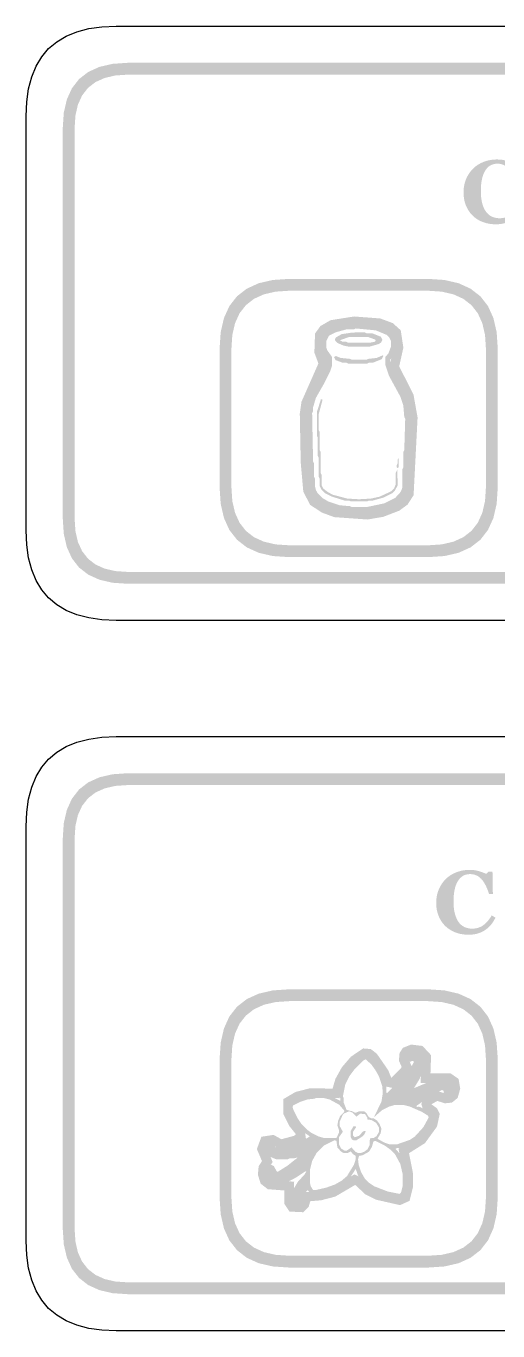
# Model space of a CAD drawing. Header units: millimetres. Extents: x 6 to 294, y 109 to 451.
# Drawn here: x 73.96 to 89.91, y 244.86 to 288.94 of the extents above; entities that cross this region are included whole.
import ezdxf

# ---------------------------------------------------------------- set-up
doc = ezdxf.new("R2010")
doc.units = ezdxf.units.MM
doc.layers.add('CUT', color=1, linetype='Continuous')
doc.layers.add('RASTER', color=7, linetype='Continuous')

msp = doc.modelspace()

# ---------------------------------------------------------------- hatches: boundary and pattern name
at = {"layer": 'RASTER'}
h = msp.add_hatch(color=7, dxfattribs=at)
h.paths.add_polyline_path([(75.2, 285.501), (75.234, 286.016), (75.338, 286.463), (75.509, 286.841), (75.75, 287.151), (76.059, 287.391), (76.438, 287.563), (76.884, 287.666), (77.4, 287.701), (134.6, 287.701), (135.116, 287.666), (135.563, 287.563), (135.941, 287.391), (136.25, 287.151), (136.491, 286.841), (136.663, 286.463), (136.766, 286.016), (136.8, 285.501), (136.8, 272.301), (136.766, 271.785), (136.663, 271.338), (136.491, 270.96), (136.25, 270.651), (135.941, 270.41), (135.563, 270.238), (135.116, 270.135), (134.6, 270.101), (77.4, 270.101), (76.884, 270.135), (76.438, 270.238), (76.059, 270.41), (75.75, 270.651), (75.509, 270.96), (75.338, 271.338), (75.234, 271.785), (75.2, 272.301)])
h.paths.add_polyline_path([(75.6, 285.501), (75.6, 272.301), (75.628, 271.879), (75.712, 271.513), (75.853, 271.204), (76.05, 270.951), (76.303, 270.754), (76.613, 270.613), (76.978, 270.529), (77.4, 270.501), (134.6, 270.501), (135.022, 270.529), (135.388, 270.613), (135.697, 270.754), (135.95, 270.951), (136.147, 271.204), (136.288, 271.513), (136.372, 271.879), (136.4, 272.301), (136.4, 285.501), (136.372, 285.923), (136.288, 286.288), (136.147, 286.598), (135.95, 286.851), (135.697, 287.048), (135.388, 287.188), (135.022, 287.273), (134.6, 287.301), (77.4, 287.301), (76.978, 287.273), (76.613, 287.188), (76.303, 287.048), (76.05, 286.851), (75.853, 286.598), (75.712, 286.288), (75.628, 285.923), (75.6, 285.501)], flags=0)
for points in [[(89.831, 282.245), (89.774, 282.246), (89.719, 282.25), (89.664, 282.256), (89.61, 282.264), (89.557, 282.274), (89.505, 282.287), (89.454, 282.302), (89.403, 282.319), (89.354, 282.339), (89.307, 282.36), (89.261, 282.384), (89.217, 282.41), (89.174, 282.438), (89.133, 282.468), (89.094, 282.5), (89.056, 282.534), (89.021, 282.569), (88.987, 282.607), (88.956, 282.646), (88.927, 282.688), (88.899, 282.731), (88.873, 282.777), (88.849, 282.825), (88.828, 282.874), (88.808, 282.926), (88.791, 282.978), (88.777, 283.032), (88.765, 283.087), (88.756, 283.144), (88.749, 283.201), (88.745, 283.26), (88.744, 283.32), (88.745, 283.38), (88.749, 283.439), (88.756, 283.497), (88.765, 283.553), (88.777, 283.608), (88.792, 283.663), (88.809, 283.716), (88.828, 283.768), (88.85, 283.818), (88.875, 283.867), (88.901, 283.914), (88.93, 283.96), (88.96, 284.004), (88.993, 284.046), (89.028, 284.086), (89.065, 284.125), (89.103, 284.16), (89.143, 284.194), (89.185, 284.226), (89.229, 284.256), (89.275, 284.283), (89.323, 284.309), (89.372, 284.332), (89.424, 284.354), (89.477, 284.373), (89.53, 284.389), (89.585, 284.403), (89.641, 284.415), (89.697, 284.424), (89.755, 284.43), (89.813, 284.434), (89.872, 284.435), (89.915, 284.434), (89.957, 284.432), (89.997, 284.429), (90.037, 284.425), (90.076, 284.419), (90.114, 284.412), (90.151, 284.403), (90.187, 284.393), (90.222, 284.383), (90.255, 284.372), (90.287, 284.36), (90.318, 284.349), (90.347, 284.337), (90.375, 284.325), (90.402, 284.312), (90.427, 284.299), (90.518, 284.379), (90.646, 284.379), (90.659, 283.621), (90.53, 283.621), (90.502, 283.705), (90.472, 283.783), (90.441, 283.855), (90.409, 283.922), (90.375, 283.982), (90.34, 284.038), (90.304, 284.087), (90.266, 284.13), (90.227, 284.168), (90.185, 284.202), (90.141, 284.229), (90.095, 284.252), (90.048, 284.27), (89.997, 284.283), (89.945, 284.29), (89.891, 284.293), (89.824, 284.289), (89.762, 284.278), (89.703, 284.259), (89.649, 284.232), (89.598, 284.198), (89.552, 284.157), (89.51, 284.107), (89.472, 284.051), (89.439, 283.987), (89.409, 283.917), (89.385, 283.841), (89.365, 283.759), (89.349, 283.671), (89.338, 283.577), (89.331, 283.477), (89.329, 283.37), (89.329, 283.309), (89.332, 283.251), (89.336, 283.195), (89.341, 283.141), (89.348, 283.089), (89.356, 283.04), (89.366, 282.992), (89.378, 282.948), (89.39, 282.905), (89.404, 282.864), (89.419, 282.826), (89.434, 282.79), (89.451, 282.755), (89.468, 282.723), (89.487, 282.693), (89.506, 282.666), (89.528, 282.639), (89.55, 282.614), (89.574, 282.59), (89.599, 282.569), (89.624, 282.55), (89.651, 282.532), (89.678, 282.516), (89.707, 282.502), (89.736, 282.49), (89.766, 282.479), (89.797, 282.471), (89.828, 282.463), (89.861, 282.458), (89.894, 282.453), (89.928, 282.451), (89.963, 282.45), (90.013, 282.452), (90.063, 282.457), (90.11, 282.466), (90.157, 282.478), (90.202, 282.494), (90.245, 282.513), (90.288, 282.535), (90.328, 282.562), (90.368, 282.591), (90.407, 282.624), (90.445, 282.661), (90.482, 282.701), (90.518, 282.745), (90.553, 282.793), (90.587, 282.844), (90.621, 282.898), (90.747, 282.822), (90.731, 282.79), (90.714, 282.76), (90.697, 282.729), (90.679, 282.7), (90.661, 282.672), (90.642, 282.644), (90.623, 282.617), (90.603, 282.592), (90.582, 282.567), (90.561, 282.542), (90.539, 282.519), (90.516, 282.497), (90.493, 282.475), (90.468, 282.455), (90.443, 282.435), (90.417, 282.417), (90.388, 282.397), (90.358, 282.378), (90.327, 282.361), (90.295, 282.345), (90.263, 282.33), (90.23, 282.315), (90.196, 282.302), (90.161, 282.291), (90.126, 282.28), (90.088, 282.271), (90.049, 282.263), (90.009, 282.256), (89.967, 282.252), (89.923, 282.248), (89.878, 282.246), (89.831, 282.245)], [(88.907, 258.245), (88.851, 258.246), (88.795, 258.25), (88.74, 258.256), (88.686, 258.264), (88.633, 258.274), (88.581, 258.287), (88.53, 258.302), (88.48, 258.319), (88.431, 258.339), (88.383, 258.36), (88.338, 258.384), (88.293, 258.41), (88.251, 258.438), (88.21, 258.468), (88.17, 258.5), (88.133, 258.534), (88.097, 258.569), (88.064, 258.607), (88.032, 258.646), (88.003, 258.688), (87.975, 258.731), (87.95, 258.777), (87.926, 258.825), (87.904, 258.874), (87.884, 258.926), (87.868, 258.978), (87.853, 259.032), (87.841, 259.087), (87.832, 259.144), (87.826, 259.201), (87.822, 259.26), (87.821, 259.32), (87.822, 259.38), (87.826, 259.439), (87.832, 259.497), (87.842, 259.553), (87.853, 259.608), (87.868, 259.663), (87.885, 259.716), (87.905, 259.768), (87.927, 259.818), (87.951, 259.867), (87.978, 259.914), (88.006, 259.96), (88.037, 260.004), (88.069, 260.046), (88.104, 260.086), (88.141, 260.125), (88.18, 260.16), (88.22, 260.194), (88.262, 260.226), (88.306, 260.256), (88.352, 260.283), (88.399, 260.309), (88.449, 260.332), (88.5, 260.354), (88.553, 260.373), (88.607, 260.389), (88.661, 260.403), (88.717, 260.415), (88.774, 260.424), (88.831, 260.43), (88.889, 260.434), (88.948, 260.435), (88.991, 260.434), (89.033, 260.432), (89.074, 260.429), (89.114, 260.425), (89.153, 260.419), (89.19, 260.412), (89.227, 260.403), (89.263, 260.393), (89.298, 260.383), (89.332, 260.372), (89.364, 260.36), (89.395, 260.349), (89.424, 260.337), (89.452, 260.325), (89.478, 260.312), (89.504, 260.299), (89.594, 260.379), (89.722, 260.379), (89.735, 259.621), (89.606, 259.621), (89.578, 259.705), (89.549, 259.783), (89.518, 259.855), (89.485, 259.922), (89.452, 259.982), (89.417, 260.038), (89.38, 260.087), (89.343, 260.13), (89.303, 260.168), (89.261, 260.202), (89.218, 260.229), (89.172, 260.252), (89.124, 260.27), (89.074, 260.283), (89.022, 260.29), (88.968, 260.293), (88.901, 260.289), (88.838, 260.278), (88.78, 260.259), (88.725, 260.232), (88.675, 260.198), (88.629, 260.157), (88.587, 260.107), (88.549, 260.051), (88.515, 259.987), (88.486, 259.917), (88.461, 259.841), (88.441, 259.759), (88.425, 259.671), (88.414, 259.577), (88.407, 259.477), (88.405, 259.37), (88.406, 259.309), (88.408, 259.251), (88.412, 259.195), (88.417, 259.141), (88.424, 259.089), (88.433, 259.04), (88.443, 258.992), (88.454, 258.948), (88.467, 258.905), (88.481, 258.864), (88.495, 258.826), (88.511, 258.79), (88.527, 258.755), (88.545, 258.723), (88.563, 258.693), (88.582, 258.666), (88.604, 258.639), (88.627, 258.614), (88.65, 258.59), (88.675, 258.569), (88.7, 258.55), (88.727, 258.532), (88.755, 258.516), (88.783, 258.502), (88.812, 258.49), (88.842, 258.479), (88.873, 258.471), (88.905, 258.463), (88.937, 258.458), (88.971, 258.453), (89.005, 258.451), (89.039, 258.45), (89.09, 258.452), (89.139, 258.457), (89.187, 258.466), (89.233, 258.478), (89.278, 258.494), (89.322, 258.513), (89.364, 258.535), (89.405, 258.562), (89.444, 258.591), (89.483, 258.624), (89.521, 258.661), (89.558, 258.701), (89.594, 258.745), (89.629, 258.793), (89.664, 258.844), (89.697, 258.898), (89.823, 258.822), (89.807, 258.79), (89.79, 258.76), (89.773, 258.729), (89.756, 258.7), (89.737, 258.672), (89.719, 258.644), (89.699, 258.617), (89.679, 258.592), (89.659, 258.567), (89.638, 258.542), (89.616, 258.519), (89.593, 258.497), (89.569, 258.475), (89.545, 258.455), (89.519, 258.435), (89.493, 258.417), (89.464, 258.397), (89.434, 258.378), (89.403, 258.361), (89.372, 258.345), (89.339, 258.33), (89.306, 258.315), (89.272, 258.302), (89.238, 258.291), (89.202, 258.28), (89.165, 258.271), (89.126, 258.263), (89.085, 258.256), (89.043, 258.252), (89, 258.248), (88.954, 258.246), (88.907, 258.245)]]:
    msp.add_hatch(color=7, dxfattribs=at).paths.add_polyline_path(points)
h = msp.add_hatch(color=7, dxfattribs=at)
h.paths.add_polyline_path([(80.5, 278.051), (80.537, 278.602), (80.647, 279.079), (80.83, 279.483), (81.088, 279.813), (81.418, 280.07), (81.822, 280.254), (82.299, 280.364), (82.85, 280.401), (87.55, 280.401), (88.101, 280.364), (88.578, 280.254), (88.982, 280.07), (89.313, 279.813), (89.57, 279.483), (89.753, 279.079), (89.863, 278.602), (89.9, 278.051), (89.9, 273.351), (89.863, 272.8), (89.753, 272.323), (89.57, 271.919), (89.313, 271.588), (88.982, 271.331), (88.578, 271.148), (88.101, 271.038), (87.55, 271.001), (82.85, 271.001), (82.299, 271.038), (81.822, 271.148), (81.418, 271.331), (81.088, 271.588), (80.83, 271.919), (80.647, 272.323), (80.537, 272.8), (80.5, 273.351)])
h.paths.add_polyline_path([(80.9, 278.051), (80.9, 273.351), (80.93, 272.894), (81.022, 272.498), (81.174, 272.163), (81.388, 271.888), (81.662, 271.675), (81.997, 271.523), (82.393, 271.431), (82.85, 271.401), (87.55, 271.401), (88.007, 271.431), (88.403, 271.523), (88.738, 271.675), (89.012, 271.888), (89.226, 272.163), (89.378, 272.498), (89.47, 272.894), (89.5, 273.351), (89.5, 278.051), (89.47, 278.508), (89.378, 278.904), (89.226, 279.239), (89.012, 279.513), (88.738, 279.727), (88.403, 279.879), (88.007, 279.97), (87.55, 280.001), (82.85, 280.001), (82.393, 279.97), (81.997, 279.879), (81.662, 279.727), (81.388, 279.513), (81.174, 279.239), (81.022, 278.904), (80.93, 278.508), (80.9, 278.051)], flags=0)
h = msp.add_hatch(color=7, dxfattribs=at)
h.paths.add_polyline_path([(85.046, 279.131), (85.928, 279.064), (86.354, 278.907), (86.621, 278.665), (86.711, 278.079), (86.57, 277.444), (87.052, 276.495), (87.191, 275.718), (87.056, 273.092), (86.853, 272.777), (86.571, 272.57), (86.026, 272.361), (85.497, 272.272), (84.376, 272.352), (83.962, 272.504), (83.562, 272.765), (83.329, 273.209), (83.242, 274.19), (83.21, 275.846), (83.266, 276.247), (83.839, 277.543), (83.703, 277.91), (83.725, 278.556), (83.909, 278.809), (84.25, 279.005)])
h.paths.add_polyline_path([(85.059, 278.809), (84.358, 278.698), (84.128, 278.566), (84.042, 278.447), (84.025, 277.962), (84.185, 277.533), (83.576, 276.158), (83.53, 275.827), (83.562, 274.207), (83.642, 273.301), (83.807, 272.987), (84.107, 272.792), (84.444, 272.668), (85.481, 272.594), (85.941, 272.671), (86.417, 272.854), (86.616, 273), (86.741, 273.193), (86.869, 275.698), (86.745, 276.392), (86.232, 277.401), (86.386, 278.089), (86.322, 278.504), (86.185, 278.628), (85.859, 278.748), (85.059, 278.809)], flags=0)
h = msp.add_hatch(color=7, dxfattribs=at)
h.paths.add_polyline_path([(84.856, 278.877), (85.521, 278.887), (85.585, 278.855), (85.714, 278.855), (86.067, 278.758), (86.301, 278.639), (86.366, 278.575), (86.452, 278.405), (86.484, 278.18), (86.452, 278.116), (86.452, 277.956), (86.366, 277.785), (86.26, 277.667), (86.292, 277.41), (86.475, 277.015), (86.838, 276.35), (86.934, 275.901), (86.934, 274.873), (86.902, 274.809), (86.902, 274.135), (86.87, 274.07), (86.87, 273.396), (86.838, 273.236), (86.751, 273.065), (86.526, 272.841), (86.067, 272.625), (85.65, 272.529), (85.425, 272.529), (85.361, 272.497), (85.039, 272.497), (84.975, 272.529), (84.558, 272.561), (84.237, 272.658), (83.874, 272.841), (83.681, 273.033), (83.595, 273.203), (83.53, 273.46), (83.498, 274.424), (83.466, 274.488), (83.466, 275.997), (83.595, 276.446), (84.076, 277.345), (84.14, 277.57), (84.131, 277.689), (84.034, 277.785), (83.948, 277.956), (83.916, 278.309), (84.034, 278.575), (84.163, 278.672), (84.526, 278.823)])
h.paths.add_polyline_path([(85.104, 278.726), (85.039, 278.694), (84.783, 278.694), (84.429, 278.598), (84.195, 278.479), (84.108, 278.309), (84.108, 278.084), (84.14, 277.988), (84.301, 277.763), (84.301, 277.474), (84.237, 277.281), (84.034, 276.873), (83.755, 276.382), (83.659, 276.061), (83.659, 275.933), (83.627, 275.868), (83.659, 274.231), (83.691, 274.167), (83.691, 273.717), (83.723, 273.653), (83.723, 273.396), (83.755, 273.268), (83.81, 273.162), (83.97, 273.001), (84.173, 272.882), (84.558, 272.754), (84.911, 272.722), (84.975, 272.69), (85.457, 272.69), (86.067, 272.818), (86.43, 273.001), (86.59, 273.162), (86.645, 273.268), (86.677, 273.364), (86.677, 273.974), (86.709, 274.038), (86.709, 274.552), (86.741, 274.616), (86.773, 275.676), (86.741, 275.74), (86.709, 276.125), (86.613, 276.414), (86.227, 277.121), (86.099, 277.506), (86.099, 277.763), (86.205, 277.882), (86.292, 278.116), (86.292, 278.309), (86.237, 278.415), (86.141, 278.511), (85.778, 278.662)], flags=0)
h.paths.add_polyline_path([(84.985, 278.588), (85.393, 278.598), (85.457, 278.566), (85.65, 278.566), (85.948, 278.447), (86.003, 278.341), (85.961, 278.254), (85.884, 278.203), (85.585, 278.116), (84.847, 278.116), (84.686, 278.148), (84.484, 278.235), (84.42, 278.299), (84.397, 278.341), (84.42, 278.415), (84.622, 278.534)], flags=0)
h.paths.add_polyline_path([(84.879, 278.437), (84.567, 278.331), (84.654, 278.277), (84.783, 278.277), (84.847, 278.245), (85.585, 278.245), (85.746, 278.277), (85.778, 278.309), (85.755, 278.351), (85.521, 278.437)], flags=0)
h.paths.add_polyline_path([(86.012, 277.818), (86.035, 277.795), (85.98, 277.689), (85.682, 277.57), (85.553, 277.57), (85.489, 277.538), (84.847, 277.538), (84.783, 277.57), (84.654, 277.57), (84.42, 277.657), (84.365, 277.763), (84.429, 277.795), (84.59, 277.731), (84.911, 277.699), (84.975, 277.667), (85.457, 277.667), (85.521, 277.699), (85.81, 277.731)], flags=0)
h.paths.add_polyline_path([(83.925, 276.34), (83.98, 276.318), (83.851, 275.836), (83.851, 275.291), (83.884, 275.226), (83.884, 274.616), (83.916, 274.552), (83.916, 273.846), (83.948, 273.781), (83.948, 273.428), (84.002, 273.322), (84.163, 273.194), (84.333, 273.107), (84.815, 272.979), (85.21, 272.956), (85.617, 272.979), (85.906, 273.043), (86.301, 273.226), (86.398, 273.322), (86.452, 273.46), (86.452, 273.846), (86.507, 273.964), (86.516, 273.428), (86.43, 273.258), (86.333, 273.162), (86.035, 273.011), (85.682, 272.914), (85.553, 272.914), (85.489, 272.882), (84.943, 272.882), (84.879, 272.914), (84.718, 272.914), (84.301, 273.043), (84.067, 273.162), (83.938, 273.29), (83.884, 273.396), (83.884, 273.653), (83.851, 273.717), (83.851, 274.359), (83.819, 274.424), (83.819, 275.034), (83.787, 275.098), (83.787, 275.901)], flags=0)
h.paths.add_polyline_path([(86.526, 274.35), (86.549, 274.327), (86.549, 274.038), (86.516, 274.006), (86.484, 274.038), (86.484, 274.102), (86.516, 274.167)], flags=0)
h = msp.add_hatch(color=7, dxfattribs=at)
h.paths.add_polyline_path([(75.2, 261.501), (75.234, 262.016), (75.338, 262.463), (75.509, 262.841), (75.75, 263.151), (76.059, 263.391), (76.438, 263.563), (76.884, 263.666), (77.4, 263.701), (134.6, 263.701), (135.116, 263.666), (135.563, 263.563), (135.941, 263.391), (136.25, 263.151), (136.491, 262.841), (136.663, 262.463), (136.766, 262.016), (136.8, 261.501), (136.8, 248.301), (136.766, 247.785), (136.663, 247.338), (136.491, 246.96), (136.25, 246.651), (135.941, 246.41), (135.563, 246.238), (135.116, 246.135), (134.6, 246.101), (77.4, 246.101), (76.884, 246.135), (76.438, 246.238), (76.059, 246.41), (75.75, 246.651), (75.509, 246.96), (75.338, 247.338), (75.234, 247.785), (75.2, 248.301)])
h.paths.add_polyline_path([(75.6, 261.501), (75.6, 248.301), (75.628, 247.879), (75.712, 247.513), (75.853, 247.204), (76.05, 246.951), (76.303, 246.754), (76.613, 246.613), (76.978, 246.529), (77.4, 246.501), (134.6, 246.501), (135.022, 246.529), (135.388, 246.613), (135.697, 246.754), (135.95, 246.951), (136.147, 247.204), (136.288, 247.513), (136.372, 247.879), (136.4, 248.301), (136.4, 261.501), (136.372, 261.923), (136.288, 262.288), (136.147, 262.598), (135.95, 262.851), (135.697, 263.048), (135.388, 263.188), (135.022, 263.273), (134.6, 263.301), (77.4, 263.301), (76.978, 263.273), (76.613, 263.188), (76.303, 263.048), (76.05, 262.851), (75.853, 262.598), (75.712, 262.288), (75.628, 261.923), (75.6, 261.501)], flags=0)
h = msp.add_hatch(color=7, dxfattribs=at)
h.paths.add_polyline_path([(80.5, 254.051), (80.537, 254.602), (80.647, 255.079), (80.83, 255.483), (81.088, 255.813), (81.418, 256.07), (81.822, 256.254), (82.299, 256.364), (82.85, 256.401), (87.55, 256.401), (88.101, 256.364), (88.578, 256.254), (88.982, 256.07), (89.313, 255.813), (89.57, 255.483), (89.753, 255.079), (89.863, 254.602), (89.9, 254.051), (89.9, 249.351), (89.863, 248.8), (89.753, 248.323), (89.57, 247.919), (89.313, 247.588), (88.982, 247.331), (88.578, 247.148), (88.101, 247.038), (87.55, 247.001), (82.85, 247.001), (82.299, 247.038), (81.822, 247.148), (81.418, 247.331), (81.088, 247.588), (80.83, 247.919), (80.647, 248.323), (80.537, 248.8), (80.5, 249.351)])
h.paths.add_polyline_path([(80.9, 254.051), (80.9, 249.351), (80.93, 248.894), (81.022, 248.498), (81.174, 248.163), (81.388, 247.888), (81.662, 247.675), (81.997, 247.523), (82.393, 247.431), (82.85, 247.401), (87.55, 247.401), (88.007, 247.431), (88.403, 247.523), (88.738, 247.675), (89.012, 247.888), (89.226, 248.163), (89.378, 248.498), (89.47, 248.894), (89.5, 249.351), (89.5, 254.051), (89.47, 254.508), (89.378, 254.904), (89.226, 255.239), (89.012, 255.513), (88.738, 255.727), (88.403, 255.879), (88.007, 255.97), (87.55, 256.001), (82.85, 256.001), (82.393, 255.97), (81.997, 255.879), (81.662, 255.727), (81.388, 255.513), (81.174, 255.239), (81.022, 254.904), (80.93, 254.508), (80.9, 254.051)], flags=0)
h = msp.add_hatch(color=7, dxfattribs=at)
h.paths.add_polyline_path([(86.968, 254.534), (87.357, 254.488), (87.647, 254.176), (87.626, 253.56), (88.308, 253.56), (88.578, 253.373), (88.632, 253.043), (88.545, 252.732), (88.351, 252.573), (88.111, 252.549), (87.857, 252.631), (87.661, 252.518), (87.657, 252.508), (87.654, 252.518), (87.844, 252.383), (87.94, 252.191), (87.846, 251.762), (87.439, 251.203), (86.902, 250.865), (87.033, 250.197), (87.033, 249.71), (86.919, 249.254), (86.597, 249.11), (85.79, 249.293), (85.414, 249.48), (85.106, 249.777), (85.077, 249.79), (84.407, 249.397), (83.928, 249.273), (83.562, 249.242), (83.513, 249.057), (83.326, 248.87), (82.861, 248.893), (82.682, 249.162), (82.693, 249.605), (82.13, 249.648), (81.887, 249.836), (81.793, 250.138), (81.821, 250.427), (81.932, 250.598), (81.76, 251.004), (81.912, 251.42), (82.323, 251.483), (82.588, 251.336), (83.004, 251.448), (83.075, 251.494), (83.071, 251.516), (82.852, 251.79), (82.649, 252.193), (82.649, 252.689), (83.066, 252.933), (83.553, 253.058), (84.317, 253.046), (84.415, 253.377), (84.631, 253.766), (84.937, 254.124), (85.35, 254.404), (85.611, 254.382), (85.816, 254.221), (86.199, 253.667), (86.303, 253.405), (86.299, 253.405), (86.636, 253.738), (86.65, 253.785), (86.559, 253.99), (86.582, 254.252), (86.695, 254.423)])
h.paths.add_polyline_path([(87.012, 254.207), (86.907, 254.164), (86.893, 254.143), (86.885, 254.044), (86.99, 253.807), (86.919, 253.568), (86.4, 253.055), (86.067, 253.13), (85.915, 253.516), (85.58, 253.999), (85.488, 254.071), (85.436, 254.076), (85.152, 253.883), (84.895, 253.582), (84.712, 253.253), (84.555, 252.723), (83.591, 252.738), (83.189, 252.634), (82.969, 252.506), (82.969, 252.269), (83.122, 251.964), (83.376, 251.648), (83.42, 251.335), (83.135, 251.152), (82.546, 250.993), (82.263, 251.15), (82.148, 251.132), (82.104, 251.012), (82.293, 250.567), (82.132, 250.318), (82.118, 250.171), (82.163, 250.027), (82.25, 249.96), (83.02, 249.901), (83.005, 249.255), (83.038, 249.205), (83.201, 249.196), (83.226, 249.222), (83.31, 249.542), (83.874, 249.59), (84.284, 249.695), (85.054, 250.147), (85.286, 250.048), (85.6, 249.745), (85.898, 249.597), (86.564, 249.445), (86.646, 249.482), (86.713, 249.749), (86.713, 250.166), (86.546, 251.018), (87.216, 251.441), (87.548, 251.896), (87.603, 252.148), (87.593, 252.169), (87.379, 252.321), (87.317, 252.528), (87.409, 252.741), (87.819, 252.979), (88.145, 252.874), (88.223, 252.882), (88.264, 252.915), (88.304, 253.061), (88.284, 253.188), (88.208, 253.24), (87.295, 253.24), (87.322, 254.055), (87.203, 254.184), (87.012, 254.207)], flags=0)
h = msp.add_hatch(color=7, dxfattribs=at)
h.paths.add_polyline_path([(87.014, 254.293), (87.166, 254.301), (87.253, 254.256), (87.36, 254.176), (87.431, 254.036), (87.431, 253.796), (87.405, 253.69), (87.253, 253.363), (87.067, 253.06), (87.617, 253.291), (87.963, 253.371), (88.176, 253.344), (88.316, 253.273), (88.37, 253.219), (88.415, 253.105), (88.354, 252.9), (88.263, 252.805), (88.229, 252.786), (88.088, 252.805), (88.069, 252.972), (88.016, 252.999), (87.663, 252.821), (87.147, 252.459), (87.173, 252.422), (87.219, 252.441), (87.298, 252.414), (87.546, 252.289), (87.679, 252.183), (87.697, 252.068), (87.644, 251.936), (87.546, 251.742), (87.413, 251.555), (87.147, 251.29), (86.9, 251.138), (86.687, 251.058), (86.474, 251.032), (86.448, 251.005), (86.562, 250.88), (86.687, 250.633), (86.793, 250.208), (86.793, 249.703), (86.695, 249.402), (86.607, 249.357), (86.395, 249.384), (85.836, 249.543), (85.589, 249.668), (85.27, 249.961), (85.172, 250.128), (85.1, 250.333), (84.861, 249.961), (84.595, 249.775), (84.295, 249.623), (83.763, 249.49), (83.604, 249.49), (83.479, 249.615), (83.356, 249.498), (83.285, 249.384), (83.311, 249.277), (83.293, 249.163), (83.152, 249.065), (83.011, 249.11), (82.913, 249.251), (82.913, 249.437), (82.966, 249.596), (83.144, 249.897), (83.372, 250.147), (83.436, 250.253), (83.383, 250.242), (83.08, 250.04), (82.833, 249.915), (82.567, 249.836), (82.328, 249.836), (82.16, 249.907), (82.054, 250.04), (82.009, 250.181), (82.054, 250.349), (82.097, 250.412), (82.168, 250.447), (82.248, 250.474), (82.336, 250.428), (82.426, 250.253), (82.461, 250.234), (82.788, 250.439), (83.144, 250.721), (82.992, 250.686), (82.859, 250.686), (82.806, 250.66), (82.408, 250.66), (82.107, 250.785), (82.009, 250.952), (82.009, 251.085), (82.054, 251.173), (82.134, 251.252), (82.221, 251.271), (82.309, 251.226), (82.373, 251.077), (82.408, 251.058), (82.54, 251.058), (82.939, 251.165), (83.418, 251.351), (83.55, 251.431), (83.41, 251.529), (83.197, 251.742), (83.064, 251.928), (82.966, 252.095), (82.859, 252.361), (82.878, 252.528), (83.011, 252.635), (83.178, 252.706), (83.418, 252.786), (83.683, 252.839), (84.056, 252.839), (84.321, 252.76), (84.579, 252.635), (84.561, 252.999), (84.64, 253.265), (84.765, 253.512), (84.872, 253.671), (85.164, 253.99), (85.438, 254.168), (85.552, 254.123), (85.658, 254.017), (85.924, 253.645), (86.102, 253.238), (86.129, 253.132), (86.129, 252.919), (86.155, 252.893), (86.775, 253.496), (86.987, 253.788), (87.059, 253.929), (87.051, 253.974), (87.006, 253.982), (86.953, 253.956), (86.839, 253.974), (86.793, 254.036), (86.793, 254.115), (86.865, 254.23)])
h.paths.add_polyline_path([(85.438, 254.036), (85.35, 253.99), (85.058, 253.698), (84.898, 253.485), (84.747, 253.185), (84.667, 252.786), (84.693, 252.733), (84.693, 252.574), (84.792, 252.326), (84.986, 252.281), (85.092, 252.228), (85.225, 252.281), (85.385, 252.281), (85.472, 252.209), (85.536, 252.087), (85.624, 252.042), (85.704, 252.042), (85.818, 251.97), (85.898, 251.864), (85.969, 251.696), (85.943, 251.537), (85.836, 251.351), (86.076, 251.218), (86.235, 251.165), (86.501, 251.165), (86.934, 251.316), (87.094, 251.423), (87.386, 251.742), (87.564, 252.068), (87.546, 252.13), (87.333, 252.263), (86.926, 252.441), (86.714, 252.494), (86.421, 252.494), (86.235, 252.441), (85.988, 252.316), (85.712, 252.076), (85.969, 252.6), (86.015, 252.9), (85.996, 253.132), (85.89, 253.451), (85.765, 253.671), (85.632, 253.857)], flags=0)
h.paths.add_polyline_path([(83.763, 252.733), (83.71, 252.706), (83.471, 252.68), (83.232, 252.6), (82.984, 252.475), (82.966, 252.414), (82.992, 252.334), (83.144, 252.034), (83.25, 251.874), (83.489, 251.635), (83.596, 251.555), (83.843, 251.431), (84.029, 251.377), (84.428, 251.377), (84.462, 251.396), (84.534, 251.563), (84.534, 251.643), (84.481, 251.803), (84.507, 251.962), (84.579, 252.13), (84.701, 252.247), (84.72, 252.281), (84.701, 252.316), (84.542, 252.502), (84.215, 252.68), (84.002, 252.733)], flags=0)
h.paths.add_polyline_path([(84.88, 252.281), (84.712, 252.209), (84.659, 252.156), (84.561, 251.936), (84.561, 251.776), (84.667, 251.59), (84.534, 251.404), (84.534, 251.165), (84.606, 251.024), (84.72, 250.952), (84.8, 250.952), (84.959, 251.058), (85.084, 250.918), (85.172, 250.872), (85.278, 250.872), (85.393, 250.918), (85.499, 250.997), (85.571, 251.138), (85.579, 251.369), (85.704, 251.377), (85.802, 251.439), (85.89, 251.59), (85.89, 251.723), (85.791, 251.89), (85.624, 251.989), (85.499, 251.997), (85.491, 252.068), (85.419, 252.183), (85.252, 252.201), (85.127, 252.103), (84.994, 252.236)], flags=0)
h.paths.add_polyline_path([(85.02, 251.768), (85.092, 251.776), (85.119, 251.75), (85.012, 251.59), (85.012, 251.457), (85.066, 251.404), (85.206, 251.449), (85.35, 251.598), (85.411, 251.617), (85.438, 251.59), (85.393, 251.502), (85.313, 251.423), (85.119, 251.298), (85.039, 251.298), (84.967, 251.332), (84.933, 251.404), (84.933, 251.617)], flags=0)
h.paths.add_polyline_path([(84.375, 251.298), (84.021, 251.12), (83.782, 250.88), (83.63, 250.607), (83.55, 250.288), (83.55, 249.889), (83.577, 249.756), (83.657, 249.623), (83.763, 249.623), (84.109, 249.703), (84.401, 249.809), (84.622, 249.934), (84.808, 250.094), (85.039, 250.474), (85.092, 250.633), (85.1, 250.774), (85.004, 250.838), (84.933, 250.926), (84.826, 250.872), (84.693, 250.872), (84.606, 250.918), (84.481, 251.058), (84.446, 251.29)], flags=0)
h.paths.add_polyline_path([(85.73, 251.271), (85.696, 251.252), (85.65, 251.085), (85.552, 250.918), (85.331, 250.793), (85.217, 250.774), (85.199, 250.739), (85.18, 250.652), (85.199, 250.474), (85.278, 250.234), (85.403, 250.014), (85.563, 249.854), (85.722, 249.748), (86.182, 249.57), (86.581, 249.49), (86.634, 249.543), (86.687, 249.756), (86.687, 250.155), (86.607, 250.5), (86.429, 250.827), (86.27, 250.987), (86.084, 251.12), (85.783, 251.271)], flags=0)

# ---------------------------------------------------------------- linework, layer by layer
at = {"layer": 'CUT'}
for points in [[(135.001, 268.861), (76.999, 268.861), (76.517, 268.882), (76.075, 268.945), (75.675, 269.05), (75.315, 269.198), (74.997, 269.389), (74.722, 269.622), (74.488, 269.898), (74.297, 270.216), (74.149, 270.576), (74.044, 270.976), (73.981, 271.418), (73.96, 271.9), (73.96, 285.902), (73.981, 286.384), (74.044, 286.825), (74.149, 287.226), (74.297, 287.585), (74.488, 287.903), (74.722, 288.179), (74.997, 288.413), (75.315, 288.603), (75.675, 288.751), (76.075, 288.857), (76.517, 288.92), (76.999, 288.941), (135.001, 288.941)], [(135.001, 244.861), (76.999, 244.861), (76.517, 244.882), (76.075, 244.945), (75.675, 245.05), (75.315, 245.198), (74.997, 245.389), (74.722, 245.622), (74.488, 245.898), (74.297, 246.216), (74.149, 246.576), (74.044, 246.976), (73.981, 247.418), (73.96, 247.9), (73.96, 261.902), (73.981, 262.384), (74.044, 262.825), (74.149, 263.226), (74.297, 263.585), (74.488, 263.903), (74.722, 264.179), (74.997, 264.413), (75.315, 264.603), (75.675, 264.751), (76.075, 264.857), (76.517, 264.92), (76.999, 264.941), (135.001, 264.941)]]:
    msp.add_lwpolyline(points, dxfattribs=at)

doc.saveas('drawing.dxf')
